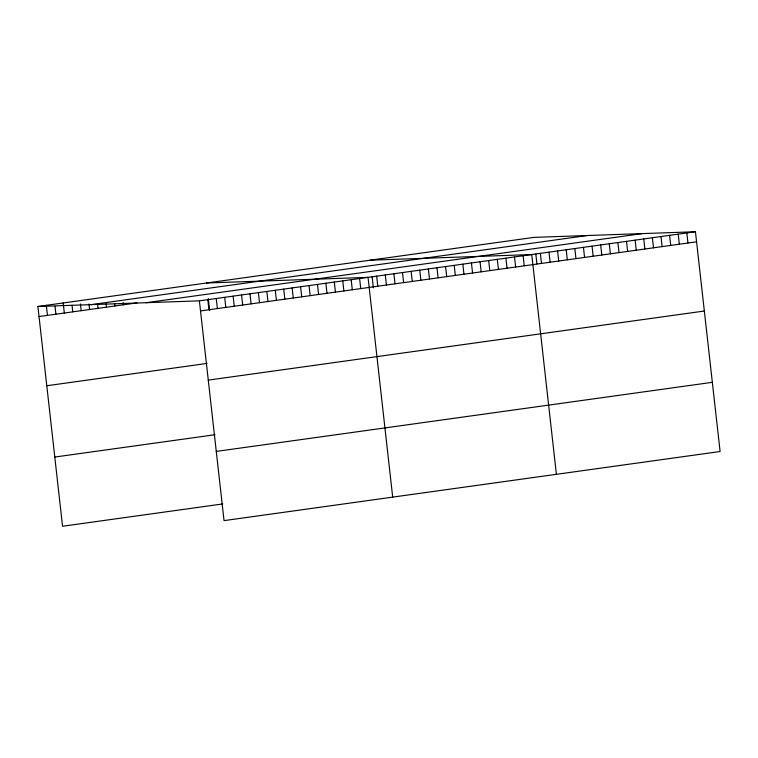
<?xml version="1.0" encoding="UTF-8"?>
<svg xmlns="http://www.w3.org/2000/svg" width="758" height="758" viewBox="0 0 758 758"><rect width="100%" height="100%" fill="white"/><g stroke="black" fill="none" stroke-linecap="round" stroke-linejoin="round"><path stroke-width="1.14" d="M37.9 306.488L533.964 237.377L695.446 231.749L720.1 451.512L224.036 520.623L199.382 300.85L37.9 306.488L62.554 526.251L222.776 503.928M91.187 304.621L587.251 235.52M39.028 316.55L137.065 302.897M146.095 302.717L642.159 233.606M199.382 300.85L695.446 231.749M200.51 310.922L696.574 241.811M46.788 385.746L207.019 363.433M208.279 380.118L704.343 311.017M54.784 457.046L215.016 434.732M216.276 451.417L712.34 382.316M370.264 260.184L531.746 254.555L556.4 474.319M206.564 282.99L368.047 277.362L392.701 497.125M686.833 232.952L687.961 243.015M678.221 234.146L679.348 244.218M669.598 235.35L670.735 245.412M660.985 236.553L662.113 246.615M652.373 237.747L653.5 247.819M643.75 238.95L644.887 249.012M635.138 240.153L636.265 250.216M626.525 241.347L627.652 251.419M617.903 242.551L619.04 252.613M609.29 243.754L610.417 253.816M600.677 244.948L601.805 255.02M592.055 246.151L593.192 256.223M583.442 247.354L584.57 257.417M574.829 248.558L575.957 258.62M566.207 249.752L567.344 259.823M557.594 250.955L558.722 261.017M548.981 252.158L550.109 262.221M540.359 253.352L541.496 263.424M535.83 254.034L536.939 263.917M523.134 255.759L524.261 265.821M514.511 256.953L515.648 267.024M505.899 258.156L507.026 268.218M497.286 259.359L498.413 269.422M488.664 260.553L489.801 270.625M480.051 261.756L481.178 271.819M471.438 262.96L472.566 273.022M462.816 264.154L463.953 274.225M454.203 265.357L455.331 275.419M445.59 266.56L446.718 276.623M436.978 267.754L438.105 277.826M428.355 268.957L429.483 279.02M419.743 270.161L420.87 280.223M411.13 271.355L412.257 281.426M402.507 272.558L403.635 282.62M393.895 273.761L395.022 283.824M385.282 274.955L386.409 285.027M376.66 276.158L377.787 286.221M372.131 276.841L373.362 287.822M359.614 278.537L360.742 288.599M351.181 279.711L352.309 289.774M342.749 280.886L343.876 290.949M334.316 282.061L335.443 292.124M325.883 283.236L327.011 293.299M317.45 284.411L318.578 294.474M309.018 285.586L310.145 295.648M300.585 286.761L301.712 296.823M292.152 287.936L293.28 297.998M283.719 289.111L284.847 299.173M275.277 290.286L276.414 300.348M266.844 291.46L267.981 301.523M258.412 292.635L259.549 302.698M249.979 293.81L251.116 303.873M241.546 294.985L242.674 305.048M233.113 296.16L234.241 306.223M224.681 297.335L225.808 307.397M216.248 298.51L217.375 308.572M208.308 298.548L209.663 310.628M207.815 299.675L208.943 309.747M123.109 302.565L123.364 304.801M114.676 303.74L114.932 305.976M106.12 303.797L106.49 307.151M97.555 303.854L98.057 308.326M88.999 303.911L89.624 309.501M80.443 303.967L81.191 310.676M72.01 305.142L72.759 311.851M63.198 302.963L64.326 313.026M55.021 306.374L55.893 314.2M46.333 305.313L47.46 315.375"/></g></svg>
